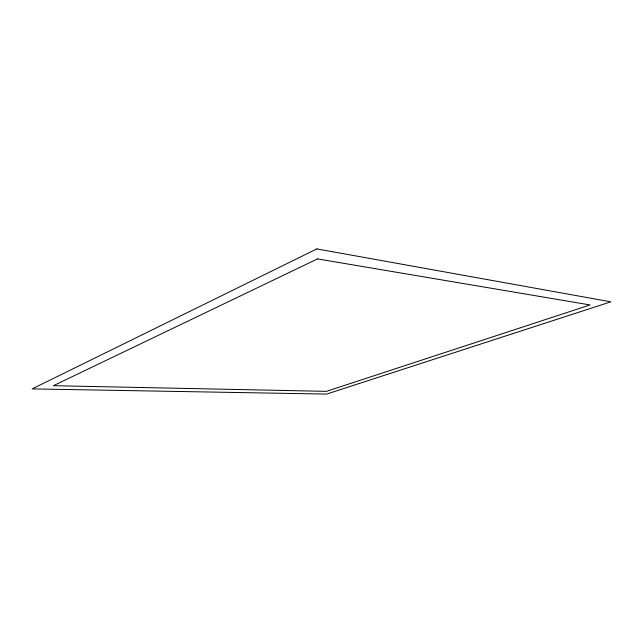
<?xml version="1.0" encoding="UTF-8"?>
<svg xmlns="http://www.w3.org/2000/svg" width="643" height="643" viewBox="0 0 643 643"><rect width="100%" height="100%" fill="white"/><g stroke="black" fill="none" stroke-linecap="round" stroke-linejoin="round"><path stroke-width="0.96" d="M316.838 248.913L32.15 388.894L326.604 394.087L610.85 301.824L316.838 248.913M317.513 258.912L53.417 385.696L326.419 391.354L590.089 304.951L317.513 258.912"/></g></svg>
